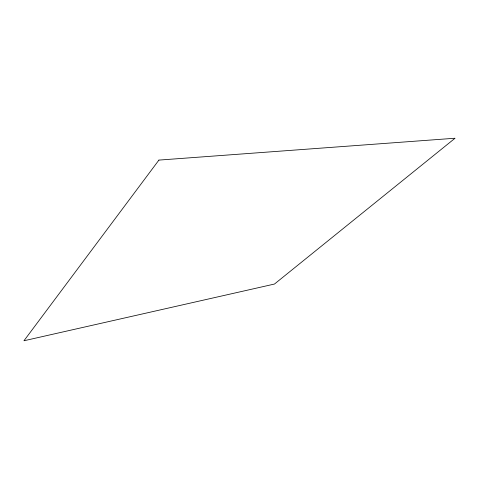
<?xml version="1.0" encoding="UTF-8"?>
<svg xmlns="http://www.w3.org/2000/svg" width="479" height="479" viewBox="0 0 479 479"><rect width="100%" height="100%" fill="white"/><g stroke="black" fill="none" stroke-linecap="round" stroke-linejoin="round"><path stroke-width="0.72" d="M158.908 160.094L23.95 340.767L274.461 284.047L455.05 138.233L158.908 160.094"/></g></svg>
